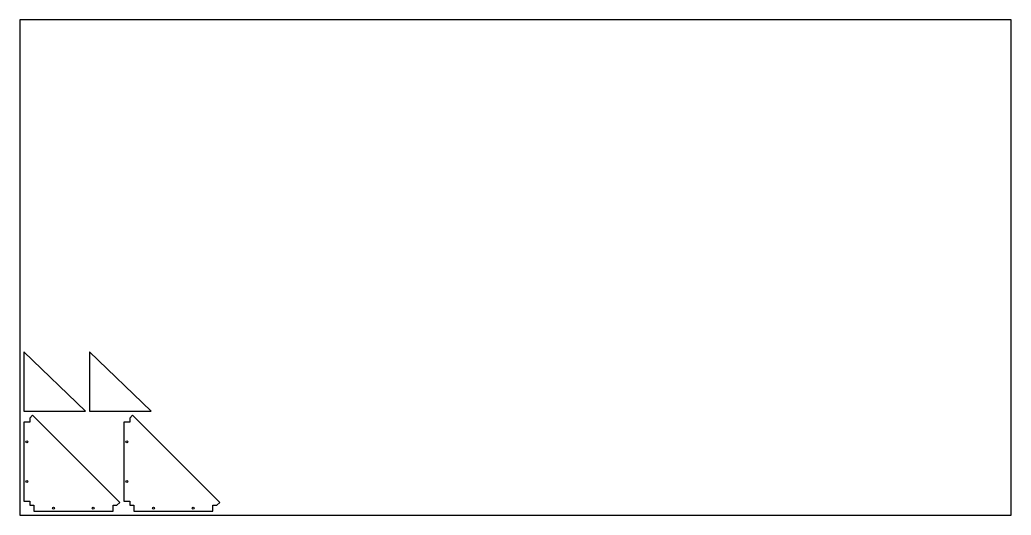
# Model space of a CAD drawing. Header units: millimetres. Extents: x 0 to 2500, y 0 to 1250.
import ezdxf

# ---------------------------------------------------------------- set-up
doc = ezdxf.new("R2010")
doc.units = ezdxf.units.MM
doc.layers.add('CUT', color=7, linetype='Continuous')
doc.layers.add('SHEET', color=3, linetype='Continuous')

msp = doc.modelspace()

# ---------------------------------------------------------------- linework, layer by layer
at = {"layer": 'CUT'}
for points in [[(10, 262.1), (165.6, 262.1), (10, 412.1)], [(175.6, 262.1), (331.1, 262.1), (175.6, 412.1)], [(35, 25), (35, 10), (235, 10), (235, 25), (245, 25), (252.1, 32.1), (32.1, 252.1), (25, 245), (25, 235), (10, 235), (10, 35), (25, 35), (25, 25)], [(287.1, 25), (287.1, 10), (487.1, 10), (487.1, 25), (497.1, 25), (504.1, 32.1), (284.1, 252.1), (277.1, 245), (277.1, 235), (262.1, 235), (262.1, 35), (277.1, 35), (277.1, 25)]]:
    msp.add_lwpolyline(points, close=True, dxfattribs=at)
for centre in [(17.5, 185), (269.6, 185), (17.5, 85), (269.6, 85), (85, 17.5), (185, 17.5), (337.1, 17.5), (437.1, 17.5)]:
    msp.add_circle(centre, 2.5, dxfattribs=at)
at = {"layer": 'SHEET'}
msp.add_lwpolyline([(0, 0), (2500, 0), (2500, 1250), (0, 1250)], close=True, dxfattribs=at)

doc.saveas('drawing.dxf')
